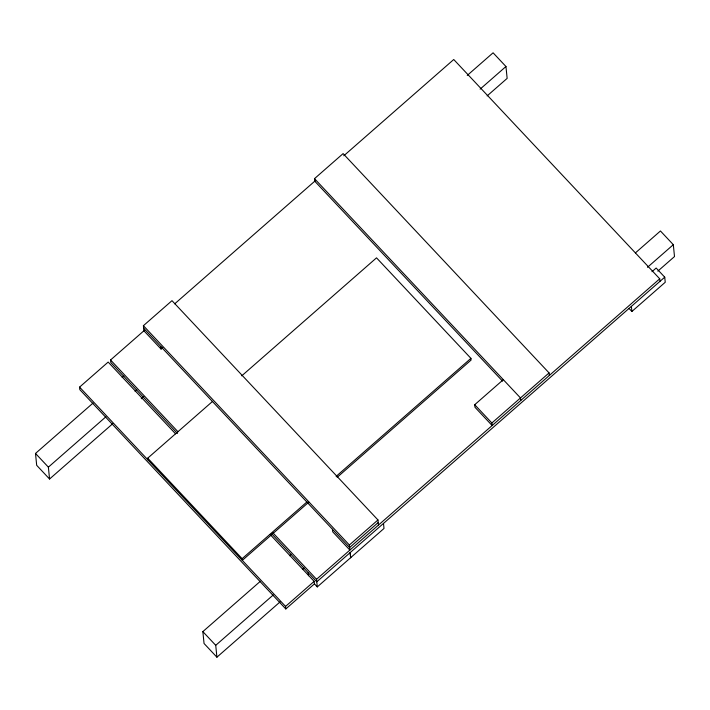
<?xml version="1.0" encoding="UTF-8"?>
<svg xmlns="http://www.w3.org/2000/svg" width="710" height="710" viewBox="0 0 710 710"><rect width="100%" height="100%" fill="white"/><g stroke="black" fill="none" stroke-linecap="round" stroke-linejoin="round"><path stroke-width="1.06" d="M162.714 347.616L161.081 349.054L143.917 330.78L143.393 325.704L171.989 300.667L377.968 519.96L378.474 525.045M502.556 381.146L314.752 181.201L314.503 178.654L343.099 153.617L549.078 372.91L549.336 375.457M270.226 534.612L314.148 581.366L314.406 583.913L285.802 608.949L79.822 389.657L79.573 387.119L108.168 362.073L175.565 433.828M177.447 433.482L110.804 362.535L110.556 359.988L144.707 330.088M174.695 303.836L315.462 180.58M343.782 155.783L453.743 59.507L659.723 278.808L659.972 281.346M112.899 423.559L49.558 479.019L36.68 465.307L35.5 453.442L93.01 403.094M122.182 377.551L123.851 376.087M467.242 75.429L493.086 52.806L505.955 66.509L507.144 78.384L487.14 95.894M49.558 479.019L48.378 467.153L105.888 416.797M135.06 391.254L136.719 389.799M480.12 89.132L505.955 66.509M141.246 398.745L143.739 396.553M147.893 459.858L147.724 458.163L212.618 401.345M241.737 375.847L376.522 257.845L470.925 358.355L471.094 360.05L337.152 477.324M308.859 502.094L242.305 560.367L242.137 558.672L307.031 501.855M336.149 476.357L470.925 358.355M280.264 601.734L216.914 657.194L204.045 643.491L202.856 631.616L260.366 581.268M289.538 555.726L291.207 554.261M635.441 252.875L660.442 230.981L673.32 244.693L674.5 256.558L657.833 271.149M474.715 404.718L491.879 422.991L492.136 425.53L474.972 407.256L474.715 404.718L503.319 379.673M216.914 657.194L215.733 645.328L273.243 594.971M302.416 569.429L304.084 567.973M647.476 267.315L673.32 244.693M651.984 271.69L656.155 268.034L664.737 277.175L665.243 282.26L631.882 311.477L629.024 308.424M332.457 529.269L332.715 531.808L349.879 550.081L349.373 544.996L377.968 519.96M378.226 522.507L349.622 547.543L143.642 328.251M491.879 422.991L549.078 372.91M285.802 608.949L285.553 606.411L314.148 581.366M383.498 523.376L384.003 528.462L317.29 586.913L316.536 579.28L659.723 278.808M664.737 277.175L316.784 581.827L271.353 533.45M314.503 178.654L520.483 397.946L520.732 400.493M143.393 325.704L349.373 544.996M110.556 359.988L177.953 431.742M272.613 532.518L316.536 579.28M314.432 583.868L317.29 586.913M147.724 458.163L242.137 558.672M79.573 387.119L285.553 606.411M35.5 453.442L48.378 467.153M202.856 631.616L215.733 645.328M631.376 306.392L631.882 311.477M308.202 572.686L308.513 575.739M160.833 346.507L161.081 349.054M350.66 557.696L350.154 552.611L350.642 557.678"/></g></svg>
